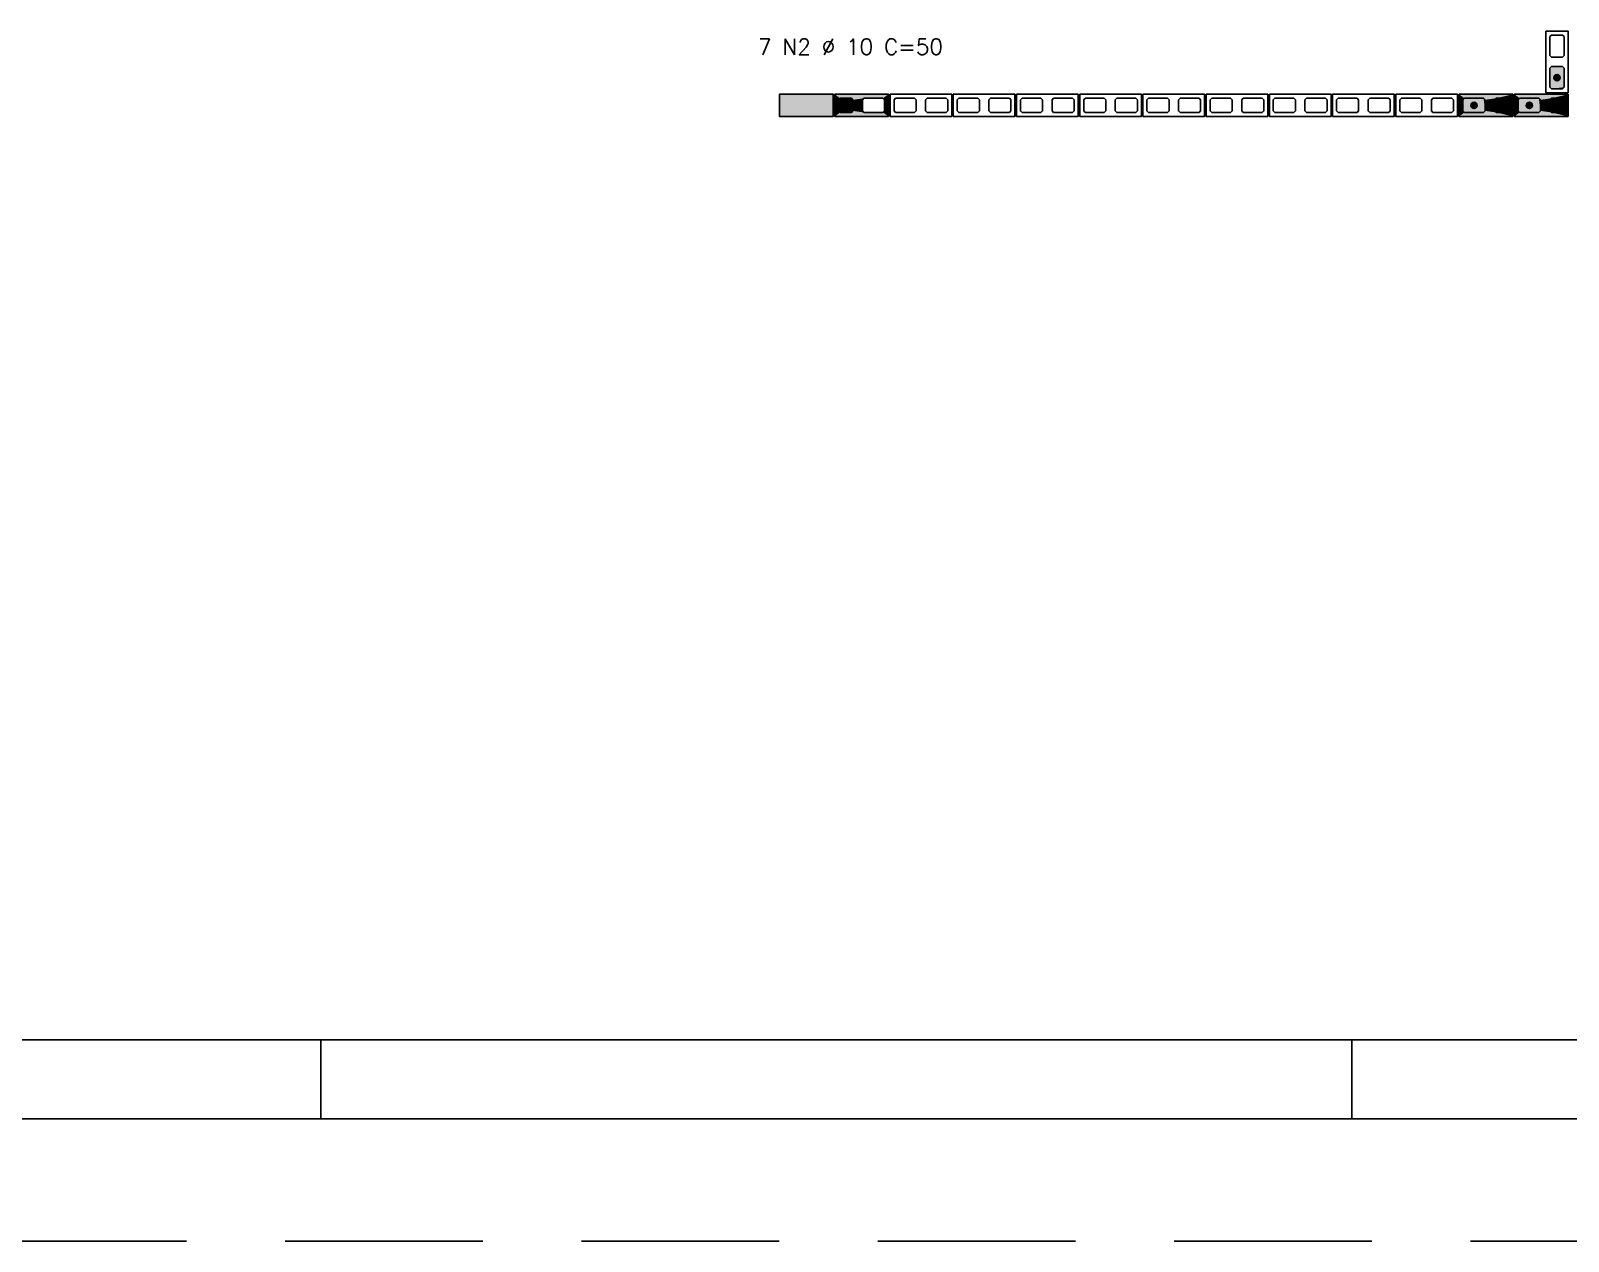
# Model space of a CAD drawing. Extents: x -1.9 to 86, y -1.6 to 60.9.
# Drawn here: x 17.33 to 36.79, y -1.56 to 13.76 of the extents above; entities that cross this region are included whole.
import ezdxf

# ---------------------------------------------------------------- set-up
doc = ezdxf.new("R2010")
doc.units = 0
doc.header["$MEASUREMENT"] = 0
doc.linetypes.add('HIDDEN', pattern=[0.375, 0.25, -0.125])
doc.layers.get('0').update_dxf_attribs({"linetype": 'CONTINUOUS'})
doc.layers.get('Defpoints').update_dxf_attribs({"linetype": 'CONTINUOUS'})
for name, color, linetype in [('ARQ_FOLHA', 7, 'CONTINUOUS'), ('PENA_01', 1, 'CONTINUOUS'), ('PENA_02', 2, 'CONTINUOUS'), ('PENA_03', 3, 'CONTINUOUS'), ('PENA_11', 252, 'CONTINUOUS'), ('PENA_21', 100, 'CONTINUOUS')]:
    doc.layers.add(name, color=color, linetype=linetype)
doc.styles.get("Standard").update_dxf_attribs({"font": 'ROMANS.SHX'})

# ---------------------------------------------------------------- blocks, each defined once
blk = doc.blocks.new('FOLHA A1 - 841 X 594')
at = {"layer": 'ARQ_FOLHA', "color": 1}
for p, q in [((-631, 10), (-631, 0)), ((-500.5, 10), (-500.5, 0))]:
    blk.add_line(p, q, dxfattribs=at)
for points in [[(-841, 0), (0, 0), (0, 594), (-841, 594)], [(-816, 10), (-10, 10), (-10, 584), (-816, 584)]]:
    blk.add_lwpolyline(points, close=True, dxfattribs=at)
at = {"layer": 'Defpoints', "color": 8, "linetype": 'HIDDEN', "ltscale": 100}
blk.add_lwpolyline([(-860.5, 609.5), (-860.5, -15.5), (19.5, -15.5), (19.5, 609.5)], close=True, dxfattribs=at)
blk = doc.blocks.new('*U24')
blk.add_blockref('FOLHA A1 - 841 X 594', (0, 0))

msp = doc.modelspace()

# ---------------------------------------------------------------- linework, layer by layer
at = {"layer": 'PENA_01', "linetype": 'Continuous'}
for points in [[(36.575012, 13.705834), (36.555012, 13.685834), (36.555012, 13.445834), (36.575012, 13.425834), (36.715012, 13.425834), (36.735012, 13.445834), (36.735012, 13.685834), (36.715012, 13.705834), (36.575012, 13.705834)], [(36.575012, 13.305834), (36.555012, 13.285834), (36.555012, 13.045834), (36.575012, 13.025834), (36.715012, 13.025834), (36.735012, 13.045834), (36.735012, 13.285834), (36.715012, 13.305834), (36.575012, 13.305834)], [(27.575012, 12.725834), (27.715012, 12.725834), (27.735012, 12.745834), (27.735012, 12.885834), (27.715012, 12.905834), (27.575012, 12.905834), (27.555012, 12.885834), (27.555012, 12.745834), (27.575012, 12.725834)], [(27.875012, 12.725834), (28.115012, 12.725834), (28.135012, 12.745834), (28.135012, 12.885834), (28.115012, 12.905834), (27.875012, 12.905834), (27.855012, 12.885834), (27.855012, 12.745834), (27.875012, 12.725834)], [(28.255012, 12.885834), (28.275012, 12.905834), (28.515012, 12.905834), (28.535012, 12.885834), (28.535012, 12.745834), (28.515012, 12.725834), (28.275012, 12.725834), (28.255012, 12.745834), (28.255012, 12.885834)], [(28.655012, 12.885834), (28.675012, 12.905834), (28.915012, 12.905834), (28.935012, 12.885834), (28.935012, 12.745834), (28.915012, 12.725834), (28.675012, 12.725834), (28.655012, 12.745834), (28.655012, 12.885834)], [(29.055012, 12.885834), (29.075012, 12.905834), (29.315012, 12.905834), (29.335012, 12.885834), (29.335012, 12.745834), (29.315012, 12.725834), (29.075012, 12.725834), (29.055012, 12.745834), (29.055012, 12.885834)], [(29.455012, 12.885834), (29.475012, 12.905834), (29.715012, 12.905834), (29.735012, 12.885834), (29.735012, 12.745834), (29.715012, 12.725834), (29.475012, 12.725834), (29.455012, 12.745834), (29.455012, 12.885834)], [(29.855012, 12.885834), (29.875012, 12.905834), (30.115012, 12.905834), (30.135012, 12.885834), (30.135012, 12.745834), (30.115012, 12.725834), (29.875012, 12.725834), (29.855012, 12.745834), (29.855012, 12.885834)], [(30.255012, 12.885834), (30.275012, 12.905834), (30.515012, 12.905834), (30.535012, 12.885834), (30.535012, 12.745834), (30.515012, 12.725834), (30.275012, 12.725834), (30.255012, 12.745834), (30.255012, 12.885834)], [(30.655012, 12.885834), (30.675012, 12.905834), (30.915012, 12.905834), (30.935012, 12.885834), (30.935012, 12.745834), (30.915012, 12.725834), (30.675012, 12.725834), (30.655012, 12.745834), (30.655012, 12.885834)], [(31.055012, 12.885834), (31.075012, 12.905834), (31.315012, 12.905834), (31.335012, 12.885834), (31.335012, 12.745834), (31.315012, 12.725834), (31.075012, 12.725834), (31.055012, 12.745834), (31.055012, 12.885834)], [(31.455012, 12.885834), (31.475012, 12.905834), (31.715012, 12.905834), (31.735012, 12.885834), (31.735012, 12.745834), (31.715012, 12.725834), (31.475012, 12.725834), (31.455012, 12.745834), (31.455012, 12.885834)], [(31.855012, 12.885834), (31.875012, 12.905834), (32.115012, 12.905834), (32.135012, 12.885834), (32.135012, 12.745834), (32.115012, 12.725834), (31.875012, 12.725834), (31.855012, 12.745834), (31.855012, 12.885834)], [(32.255012, 12.885834), (32.275012, 12.905834), (32.515012, 12.905834), (32.535012, 12.885834), (32.535012, 12.745834), (32.515012, 12.725834), (32.275012, 12.725834), (32.255012, 12.745834), (32.255012, 12.885834)], [(32.655012, 12.885834), (32.675012, 12.905834), (32.915012, 12.905834), (32.935012, 12.885834), (32.935012, 12.745834), (32.915012, 12.725834), (32.675012, 12.725834), (32.655012, 12.745834), (32.655012, 12.885834)], [(33.055012, 12.885834), (33.075012, 12.905834), (33.315012, 12.905834), (33.335012, 12.885834), (33.335012, 12.745834), (33.315012, 12.725834), (33.075012, 12.725834), (33.055012, 12.745834), (33.055012, 12.885834)], [(33.455012, 12.885834), (33.475012, 12.905834), (33.715012, 12.905834), (33.735012, 12.885834), (33.735012, 12.745834), (33.715012, 12.725834), (33.475012, 12.725834), (33.455012, 12.745834), (33.455012, 12.885834)], [(33.855012, 12.885834), (33.875012, 12.905834), (34.115012, 12.905834), (34.135012, 12.885834), (34.135012, 12.745834), (34.115012, 12.725834), (33.875012, 12.725834), (33.855012, 12.745834), (33.855012, 12.885834)], [(34.255012, 12.885834), (34.275012, 12.905834), (34.515012, 12.905834), (34.535012, 12.885834), (34.535012, 12.745834), (34.515012, 12.725834), (34.275012, 12.725834), (34.255012, 12.745834), (34.255012, 12.885834)], [(34.655012, 12.885834), (34.675012, 12.905834), (34.915012, 12.905834), (34.935012, 12.885834), (34.935012, 12.745834), (34.915012, 12.725834), (34.675012, 12.725834), (34.655012, 12.745834), (34.655012, 12.885834)], [(35.055012, 12.885834), (35.075012, 12.905834), (35.315012, 12.905834), (35.335012, 12.885834), (35.335012, 12.745834), (35.315012, 12.725834), (35.075012, 12.725834), (35.055012, 12.745834), (35.055012, 12.885834)], [(35.715012, 12.725834), (35.475012, 12.725834), (35.455012, 12.745834), (35.455012, 12.885834), (35.475012, 12.905834), (35.715012, 12.905834), (35.735012, 12.885834), (35.735012, 12.745834), (35.715012, 12.725834)], [(36.015012, 12.725834), (35.875012, 12.725834), (35.855012, 12.745834), (35.855012, 12.885834), (35.875012, 12.905834), (36.015012, 12.905834), (36.035012, 12.885834), (36.035012, 12.745834), (36.015012, 12.725834)], [(36.415012, 12.725834), (36.175012, 12.725834), (36.155012, 12.745834), (36.155012, 12.885834), (36.175012, 12.905834), (36.415012, 12.905834), (36.435012, 12.885834), (36.435012, 12.745834), (36.415012, 12.725834)], [(36.715012, 12.725834), (36.575012, 12.725834), (36.555012, 12.745834), (36.555012, 12.885834), (36.575012, 12.905834), (36.715012, 12.905834), (36.735012, 12.885834), (36.735012, 12.745834), (36.715012, 12.725834)]]:
    msp.add_lwpolyline(points, dxfattribs=at)
at = {"layer": 'PENA_02', "linetype": 'Continuous'}
for points in [[(36.505012, 13.755834), (36.505012, 12.975834), (36.785012, 12.975834), (36.785012, 13.755834), (36.505012, 13.755834)], [(26.805012, 12.675834), (27.485012, 12.675834), (27.485012, 12.955834), (26.805012, 12.955834), (26.805012, 12.675834)], [(27.505012, 12.675834), (28.185012, 12.675834), (28.185012, 12.955834), (27.505012, 12.955834), (27.505012, 12.675834)], [(28.205012, 12.955834), (28.985012, 12.955834), (28.985012, 12.675834), (28.205012, 12.675834), (28.205012, 12.955834)], [(29.005012, 12.955834), (29.785012, 12.955834), (29.785012, 12.675834), (29.005012, 12.675834), (29.005012, 12.955834)], [(29.805012, 12.955834), (30.585012, 12.955834), (30.585012, 12.675834), (29.805012, 12.675834), (29.805012, 12.955834)], [(30.605012, 12.955834), (31.385012, 12.955834), (31.385012, 12.675834), (30.605012, 12.675834), (30.605012, 12.955834)], [(31.405012, 12.955834), (32.185012, 12.955834), (32.185012, 12.675834), (31.405012, 12.675834), (31.405012, 12.955834)], [(32.205012, 12.955834), (32.985012, 12.955834), (32.985012, 12.675834), (32.205012, 12.675834), (32.205012, 12.955834)], [(33.005012, 12.955834), (33.785012, 12.955834), (33.785012, 12.675834), (33.005012, 12.675834), (33.005012, 12.955834)], [(33.805012, 12.955834), (34.585012, 12.955834), (34.585012, 12.675834), (33.805012, 12.675834), (33.805012, 12.955834)], [(34.605012, 12.955834), (35.385012, 12.955834), (35.385012, 12.675834), (34.605012, 12.675834), (34.605012, 12.955834)], [(36.085012, 12.675834), (35.405012, 12.675834), (35.405012, 12.955834), (36.085012, 12.955834), (36.085012, 12.675834)], [(36.785012, 12.675834), (36.105012, 12.675834), (36.105012, 12.955834), (36.785012, 12.955834), (36.785012, 12.675834)]]:
    msp.add_lwpolyline(points, dxfattribs=at)
at = {"layer": 'PENA_03', "linetype": 'Continuous'}
for points in [[(36.575012, 13.025834), (36.555012, 13.045834), (36.555012, 13.285834), (36.575012, 13.305834), (36.715012, 13.305834), (36.735012, 13.285834), (36.735012, 13.045834), (36.715012, 13.025834), (36.575012, 13.025834)], [(26.805012, 12.955834), (26.805012, 12.675834), (27.485012, 12.675834), (27.485012, 12.955834), (26.805012, 12.955834)], [(27.735012, 12.745834), (27.715012, 12.725834), (27.575012, 12.725834), (27.555012, 12.745834), (27.555012, 12.885834), (27.575012, 12.905834), (27.715012, 12.905834), (27.735012, 12.885834), (27.735012, 12.745834)], [(35.735012, 12.745834), (35.715012, 12.725834), (35.475012, 12.725834), (35.455012, 12.745834), (35.455012, 12.885834), (35.475012, 12.905834), (35.715012, 12.905834), (35.735012, 12.885834), (35.735012, 12.745834)], [(36.035012, 12.745834), (36.015012, 12.725834), (35.875012, 12.725834), (35.855012, 12.745834), (35.855012, 12.885834), (35.875012, 12.905834), (36.015012, 12.905834), (36.035012, 12.885834), (36.035012, 12.745834)], [(36.435012, 12.745834), (36.415012, 12.725834), (36.175012, 12.725834), (36.155012, 12.745834), (36.155012, 12.885834), (36.175012, 12.905834), (36.415012, 12.905834), (36.435012, 12.885834), (36.435012, 12.745834)], [(36.735012, 12.745834), (36.715012, 12.725834), (36.575012, 12.725834), (36.555012, 12.745834), (36.555012, 12.885834), (36.575012, 12.905834), (36.715012, 12.905834), (36.735012, 12.885834), (36.735012, 12.745834)]]:
    msp.add_lwpolyline(points, dxfattribs=at)
for centre in [(36.645012, 13.165834), (27.645012, 12.815834), (35.595012, 12.815834), (35.945012, 12.815834), (36.295012, 12.815834), (36.645012, 12.815834)]:
    msp.add_circle(centre, 0.04, dxfattribs=at)
for points in [[(36.685012, 13.165834), (36.625012, 13.200475), (36.607424, 13.179515)], [(36.685012, 13.165834), (36.607424, 13.179515), (36.607424, 13.152153)], [(36.685012, 13.165834), (36.607424, 13.152153), (36.625012, 13.131193)], [(36.685012, 13.165834), (36.651958, 13.205226), (36.625012, 13.200475)], [(36.685012, 13.165834), (36.625012, 13.131193), (36.651958, 13.126442)], [(36.685012, 13.165834), (36.675654, 13.191545), (36.651958, 13.205226)], [(36.685012, 13.165834), (36.651958, 13.126442), (36.675654, 13.140122)], [(36.685012, 13.165834), (36.675654, 13.140122), (36.685012, 13.165834)], [(27.685012, 12.815834), (27.625012, 12.850475), (27.607424, 12.829515)], [(27.685012, 12.815834), (27.651958, 12.855226), (27.625012, 12.850475)], [(27.685012, 12.815834), (27.675654, 12.841545), (27.651958, 12.855226)], [(35.635012, 12.815834), (35.575012, 12.850475), (35.557424, 12.829515)], [(35.635012, 12.815834), (35.601958, 12.855226), (35.575012, 12.850475)], [(35.635012, 12.815834), (35.625654, 12.841545), (35.601958, 12.855226)], [(35.985012, 12.815834), (35.925012, 12.850475), (35.907424, 12.829515)], [(35.985012, 12.815834), (35.951958, 12.855226), (35.925012, 12.850475)], [(35.985012, 12.815834), (35.975654, 12.841545), (35.951958, 12.855226)], [(36.335012, 12.815834), (36.275012, 12.850475), (36.257424, 12.829515)], [(36.335012, 12.815834), (36.301958, 12.855226), (36.275012, 12.850475)], [(36.335012, 12.815834), (36.325654, 12.841545), (36.301958, 12.855226)], [(36.685012, 12.815834), (36.625012, 12.850475), (36.607424, 12.829515)], [(36.685012, 12.815834), (36.651958, 12.855226), (36.625012, 12.850475)], [(36.685012, 12.815834), (36.675654, 12.841545), (36.651958, 12.855226)], [(27.685012, 12.815834), (27.607424, 12.829515), (27.607424, 12.802153)], [(27.685012, 12.815834), (27.607424, 12.802153), (27.625012, 12.781193)], [(27.685012, 12.815834), (27.625012, 12.781193), (27.651958, 12.776442)], [(27.685012, 12.815834), (27.651958, 12.776442), (27.675654, 12.790122)], [(27.685012, 12.815834), (27.675654, 12.790122), (27.685012, 12.815834)], [(35.635012, 12.815834), (35.557424, 12.829515), (35.557424, 12.802153)], [(35.635012, 12.815834), (35.557424, 12.802153), (35.575012, 12.781193)], [(35.635012, 12.815834), (35.575012, 12.781193), (35.601958, 12.776442)], [(35.635012, 12.815834), (35.601958, 12.776442), (35.625654, 12.790122)], [(35.635012, 12.815834), (35.625654, 12.790122), (35.635012, 12.815834)], [(35.985012, 12.815834), (35.907424, 12.829515), (35.907424, 12.802153)], [(35.985012, 12.815834), (35.907424, 12.802153), (35.925012, 12.781193)], [(35.985012, 12.815834), (35.925012, 12.781193), (35.951958, 12.776442)], [(35.985012, 12.815834), (35.951958, 12.776442), (35.975654, 12.790122)], [(35.985012, 12.815834), (35.975654, 12.790122), (35.985012, 12.815834)], [(36.335012, 12.815834), (36.257424, 12.829515), (36.257424, 12.802153)], [(36.335012, 12.815834), (36.257424, 12.802153), (36.275012, 12.781193)], [(36.335012, 12.815834), (36.275012, 12.781193), (36.301958, 12.776442)], [(36.335012, 12.815834), (36.301958, 12.776442), (36.325654, 12.790122)], [(36.335012, 12.815834), (36.325654, 12.790122), (36.335012, 12.815834)], [(36.685012, 12.815834), (36.607424, 12.829515), (36.607424, 12.802153)], [(36.685012, 12.815834), (36.607424, 12.802153), (36.625012, 12.781193)], [(36.685012, 12.815834), (36.625012, 12.781193), (36.651958, 12.776442)], [(36.685012, 12.815834), (36.651958, 12.776442), (36.675654, 12.790122)], [(36.685012, 12.815834), (36.675654, 12.790122), (36.685012, 12.815834)]]:
    msp.add_solid(points, dxfattribs=at)
at = {"layer": 'PENA_11', "linetype": 'Continuous'}
for points in [[(36.575012, 13.025834), (36.555012, 13.285834), (36.575012, 13.305834)], [(36.575012, 13.025834), (36.555012, 13.045834), (36.555012, 13.285834)], [(36.575012, 13.025834), (36.575012, 13.305834), (36.715012, 13.305834)], [(36.575012, 13.025834), (36.715012, 13.305834), (36.735012, 13.285834)], [(36.575012, 13.025834), (36.735012, 13.285834), (36.735012, 13.045834)], [(36.575012, 13.025834), (36.735012, 13.045834), (36.715012, 13.025834)], [(26.805012, 12.675834), (27.485012, 12.675834), (27.485012, 12.955834)], [(26.805012, 12.675834), (27.485012, 12.955834), (26.805012, 12.955834)], [(26.805012, 12.675834), (26.805012, 12.955834), (26.805012, 12.675834)], [(27.735012, 12.745834), (27.555012, 12.885834), (27.575012, 12.905834)], [(27.735012, 12.745834), (27.555012, 12.745834), (27.555012, 12.885834)], [(27.735012, 12.745834), (27.575012, 12.905834), (27.715012, 12.905834)], [(27.735012, 12.745834), (27.715012, 12.905834), (27.735012, 12.885834)], [(27.735012, 12.745834), (27.735012, 12.885834), (27.735012, 12.745834)], [(35.735012, 12.745834), (35.455012, 12.885834), (35.475012, 12.905834)], [(35.735012, 12.745834), (35.455012, 12.745834), (35.455012, 12.885834)], [(35.735012, 12.745834), (35.475012, 12.905834), (35.715012, 12.905834)], [(35.735012, 12.745834), (35.715012, 12.905834), (35.735012, 12.885834)], [(35.735012, 12.745834), (35.735012, 12.885834), (35.735012, 12.745834)], [(36.035012, 12.745834), (35.855012, 12.885834), (35.875012, 12.905834)], [(36.035012, 12.745834), (35.855012, 12.745834), (35.855012, 12.885834)], [(36.035012, 12.745834), (35.875012, 12.905834), (36.015012, 12.905834)], [(36.035012, 12.745834), (36.015012, 12.905834), (36.035012, 12.885834)], [(36.035012, 12.745834), (36.035012, 12.885834), (36.035012, 12.745834)], [(36.435012, 12.745834), (36.155012, 12.885834), (36.175012, 12.905834)], [(36.435012, 12.745834), (36.155012, 12.745834), (36.155012, 12.885834)], [(36.435012, 12.745834), (36.175012, 12.905834), (36.415012, 12.905834)], [(36.435012, 12.745834), (36.415012, 12.905834), (36.435012, 12.885834)], [(36.435012, 12.745834), (36.435012, 12.885834), (36.435012, 12.745834)], [(36.735012, 12.745834), (36.555012, 12.885834), (36.575012, 12.905834)], [(36.735012, 12.745834), (36.555012, 12.745834), (36.555012, 12.885834)], [(36.575012, 13.025834), (36.715012, 13.025834), (36.575012, 13.025834)], [(36.735012, 12.745834), (36.575012, 12.905834), (36.715012, 12.905834)], [(36.735012, 12.745834), (36.715012, 12.905834), (36.735012, 12.885834)], [(36.735012, 12.745834), (36.735012, 12.885834), (36.735012, 12.745834)], [(27.735012, 12.745834), (27.575012, 12.725834), (27.555012, 12.745834)], [(27.735012, 12.745834), (27.715012, 12.725834), (27.575012, 12.725834)], [(35.735012, 12.745834), (35.475012, 12.725834), (35.455012, 12.745834)], [(35.735012, 12.745834), (35.715012, 12.725834), (35.475012, 12.725834)], [(36.035012, 12.745834), (35.875012, 12.725834), (35.855012, 12.745834)], [(36.035012, 12.745834), (36.015012, 12.725834), (35.875012, 12.725834)], [(36.435012, 12.745834), (36.175012, 12.725834), (36.155012, 12.745834)], [(36.435012, 12.745834), (36.415012, 12.725834), (36.175012, 12.725834)], [(36.735012, 12.745834), (36.575012, 12.725834), (36.555012, 12.745834)], [(36.735012, 12.745834), (36.715012, 12.725834), (36.575012, 12.725834)]]:
    msp.add_solid(points, dxfattribs=at)
at = {"layer": 'PENA_21', "linetype": 'Continuous'}
for points in [[(27.505012, 12.815834), (27.555012, 12.815834), (27.555012, 12.885834), (27.575012, 12.905834), (27.715012, 12.905834), (27.735012, 12.885834), (27.735012, 12.815834), (27.855012, 12.815834), (27.855012, 12.885834), (27.875012, 12.905834), (28.115012, 12.905834), (28.135012, 12.885834), (28.135012, 12.815834), (28.185012, 12.815834), (28.185012, 12.955834), (27.505012, 12.955834), (27.505012, 12.815834)], [(36.085012, 12.815834), (36.035012, 12.815834), (36.035012, 12.885834), (36.015012, 12.905834), (35.875012, 12.905834), (35.855012, 12.885834), (35.855012, 12.815834), (35.735012, 12.815834), (35.735012, 12.885834), (35.715012, 12.905834), (35.475012, 12.905834), (35.455012, 12.885834), (35.455012, 12.815834), (35.405012, 12.815834), (35.405012, 12.955834), (36.085012, 12.955834), (36.085012, 12.815834)], [(36.785012, 12.815834), (36.735012, 12.815834), (36.735012, 12.885834), (36.715012, 12.905834), (36.575012, 12.905834), (36.555012, 12.885834), (36.555012, 12.815834), (36.435012, 12.815834), (36.435012, 12.885834), (36.415012, 12.905834), (36.175012, 12.905834), (36.155012, 12.885834), (36.155012, 12.815834), (36.105012, 12.815834), (36.105012, 12.955834), (36.785012, 12.955834), (36.785012, 12.815834)], [(27.505012, 12.815834), (27.555012, 12.815834), (27.555012, 12.745834), (27.575012, 12.725834), (27.715012, 12.725834), (27.735012, 12.745834), (27.735012, 12.815834), (27.855012, 12.815834), (27.855012, 12.745834), (27.875012, 12.725834), (28.115012, 12.725834), (28.135012, 12.745834), (28.135012, 12.815834), (28.185012, 12.815834), (28.185012, 12.675834), (27.505012, 12.675834), (27.505012, 12.815834)], [(36.085012, 12.815834), (36.035012, 12.815834), (36.035012, 12.745834), (36.015012, 12.725834), (35.875012, 12.725834), (35.855012, 12.745834), (35.855012, 12.815834), (35.735012, 12.815834), (35.735012, 12.745834), (35.715012, 12.725834), (35.475012, 12.725834), (35.455012, 12.745834), (35.455012, 12.815834), (35.405012, 12.815834), (35.405012, 12.675834), (36.085012, 12.675834), (36.085012, 12.815834)], [(36.785012, 12.815834), (36.735012, 12.815834), (36.735012, 12.745834), (36.715012, 12.725834), (36.575012, 12.725834), (36.555012, 12.745834), (36.555012, 12.815834), (36.435012, 12.815834), (36.435012, 12.745834), (36.415012, 12.725834), (36.175012, 12.725834), (36.155012, 12.745834), (36.155012, 12.815834), (36.105012, 12.815834), (36.105012, 12.675834), (36.785012, 12.675834), (36.785012, 12.815834)]]:
    msp.add_lwpolyline(points, dxfattribs=at)
for points in [[(28.185012, 12.955834), (27.505012, 12.955834), (27.575012, 12.905834)], [(27.505012, 12.955834), (27.505012, 12.815834), (27.555012, 12.815834)], [(27.505012, 12.955834), (27.555012, 12.815834), (27.555012, 12.885834)], [(27.505012, 12.955834), (27.555012, 12.885834), (27.575012, 12.905834)], [(28.185012, 12.955834), (27.575012, 12.905834), (27.715012, 12.905834)], [(28.185012, 12.955834), (27.715012, 12.905834), (27.735012, 12.885834)], [(28.185012, 12.955834), (27.735012, 12.885834), (27.875012, 12.905834)], [(27.735012, 12.885834), (27.855012, 12.885834), (27.875012, 12.905834)], [(27.735012, 12.885834), (27.735012, 12.815834), (27.855012, 12.815834)], [(27.735012, 12.885834), (27.855012, 12.815834), (27.855012, 12.885834)], [(28.185012, 12.955834), (27.875012, 12.905834), (28.115012, 12.905834)], [(28.185012, 12.955834), (28.115012, 12.905834), (28.135012, 12.885834)], [(28.185012, 12.955834), (28.135012, 12.885834), (28.185012, 12.815834)], [(28.185012, 12.815834), (28.135012, 12.885834), (28.135012, 12.815834)], [(36.085012, 12.955834), (35.475012, 12.905834), (35.405012, 12.955834)], [(35.475012, 12.905834), (35.455012, 12.885834), (35.405012, 12.955834)], [(35.405012, 12.955834), (35.455012, 12.885834), (35.405012, 12.815834)], [(35.455012, 12.885834), (35.455012, 12.815834), (35.405012, 12.815834)], [(35.715012, 12.905834), (35.475012, 12.905834), (36.085012, 12.955834)], [(35.735012, 12.885834), (35.715012, 12.905834), (36.085012, 12.955834)], [(36.085012, 12.955834), (35.875012, 12.905834), (35.735012, 12.885834)], [(35.735012, 12.815834), (35.735012, 12.885834), (35.875012, 12.905834)], [(35.735012, 12.815834), (35.875012, 12.905834), (35.855012, 12.885834)], [(35.735012, 12.815834), (35.855012, 12.885834), (35.855012, 12.815834)], [(36.085012, 12.955834), (36.015012, 12.905834), (35.875012, 12.905834)], [(36.085012, 12.955834), (36.035012, 12.885834), (36.015012, 12.905834)], [(36.085012, 12.955834), (36.085012, 12.815834), (36.035012, 12.815834)], [(36.085012, 12.955834), (36.035012, 12.815834), (36.035012, 12.885834)], [(36.785012, 12.955834), (36.175012, 12.905834), (36.105012, 12.955834)], [(36.175012, 12.905834), (36.155012, 12.885834), (36.105012, 12.955834)], [(36.105012, 12.955834), (36.155012, 12.885834), (36.105012, 12.815834)], [(36.155012, 12.885834), (36.155012, 12.815834), (36.105012, 12.815834)], [(36.415012, 12.905834), (36.175012, 12.905834), (36.785012, 12.955834)], [(36.435012, 12.885834), (36.415012, 12.905834), (36.785012, 12.955834)], [(36.785012, 12.955834), (36.575012, 12.905834), (36.435012, 12.885834)], [(36.435012, 12.815834), (36.435012, 12.885834), (36.575012, 12.905834)], [(36.435012, 12.815834), (36.575012, 12.905834), (36.555012, 12.885834)], [(36.435012, 12.815834), (36.555012, 12.885834), (36.555012, 12.815834)], [(36.785012, 12.955834), (36.715012, 12.905834), (36.575012, 12.905834)], [(36.785012, 12.955834), (36.735012, 12.885834), (36.715012, 12.905834)], [(36.785012, 12.955834), (36.785012, 12.815834), (36.735012, 12.815834)], [(36.785012, 12.955834), (36.735012, 12.815834), (36.735012, 12.885834)], [(27.505012, 12.675834), (27.505012, 12.815834), (27.555012, 12.815834)], [(27.505012, 12.675834), (27.555012, 12.815834), (27.555012, 12.745834)], [(27.505012, 12.675834), (27.555012, 12.745834), (27.575012, 12.725834)], [(28.185012, 12.675834), (27.505012, 12.675834), (27.575012, 12.725834)], [(28.185012, 12.675834), (27.575012, 12.725834), (27.715012, 12.725834)], [(28.185012, 12.675834), (27.715012, 12.725834), (27.735012, 12.745834)], [(27.735012, 12.745834), (27.735012, 12.815834), (27.855012, 12.815834)], [(27.735012, 12.745834), (27.855012, 12.815834), (27.855012, 12.745834)], [(28.185012, 12.675834), (27.735012, 12.745834), (27.875012, 12.725834)], [(27.735012, 12.745834), (27.855012, 12.745834), (27.875012, 12.725834)], [(28.185012, 12.675834), (27.875012, 12.725834), (28.115012, 12.725834)], [(28.185012, 12.675834), (28.115012, 12.725834), (28.135012, 12.745834)], [(28.185012, 12.675834), (28.135012, 12.745834), (28.185012, 12.815834)], [(28.185012, 12.815834), (28.135012, 12.745834), (28.135012, 12.815834)], [(35.405012, 12.675834), (35.455012, 12.745834), (35.405012, 12.815834)], [(35.455012, 12.745834), (35.455012, 12.815834), (35.405012, 12.815834)], [(35.475012, 12.725834), (35.455012, 12.745834), (35.405012, 12.675834)], [(36.085012, 12.675834), (35.475012, 12.725834), (35.405012, 12.675834)], [(35.715012, 12.725834), (35.475012, 12.725834), (36.085012, 12.675834)], [(35.735012, 12.745834), (35.715012, 12.725834), (36.085012, 12.675834)], [(35.735012, 12.815834), (35.735012, 12.745834), (35.875012, 12.725834)], [(35.735012, 12.815834), (35.875012, 12.725834), (35.855012, 12.745834)], [(35.735012, 12.815834), (35.855012, 12.745834), (35.855012, 12.815834)], [(36.085012, 12.675834), (35.875012, 12.725834), (35.735012, 12.745834)], [(36.085012, 12.675834), (36.015012, 12.725834), (35.875012, 12.725834)], [(36.085012, 12.675834), (36.035012, 12.745834), (36.015012, 12.725834)], [(36.085012, 12.675834), (36.085012, 12.815834), (36.035012, 12.815834)], [(36.085012, 12.675834), (36.035012, 12.815834), (36.035012, 12.745834)], [(36.105012, 12.675834), (36.155012, 12.745834), (36.105012, 12.815834)], [(36.155012, 12.745834), (36.155012, 12.815834), (36.105012, 12.815834)], [(36.175012, 12.725834), (36.155012, 12.745834), (36.105012, 12.675834)], [(36.785012, 12.675834), (36.175012, 12.725834), (36.105012, 12.675834)], [(36.415012, 12.725834), (36.175012, 12.725834), (36.785012, 12.675834)], [(36.435012, 12.745834), (36.415012, 12.725834), (36.785012, 12.675834)], [(36.435012, 12.815834), (36.435012, 12.745834), (36.575012, 12.725834)], [(36.435012, 12.815834), (36.575012, 12.725834), (36.555012, 12.745834)], [(36.435012, 12.815834), (36.555012, 12.745834), (36.555012, 12.815834)], [(36.785012, 12.675834), (36.575012, 12.725834), (36.435012, 12.745834)], [(36.785012, 12.675834), (36.715012, 12.725834), (36.575012, 12.725834)], [(36.785012, 12.675834), (36.735012, 12.745834), (36.715012, 12.725834)], [(36.785012, 12.675834), (36.785012, 12.815834), (36.735012, 12.815834)], [(36.785012, 12.675834), (36.735012, 12.815834), (36.735012, 12.745834)]]:
    msp.add_solid(points, dxfattribs=at)

# ---------------------------------------------------------------- block references
at = {"xscale": 0.09999999999999938, "yscale": 0.09999999999999938, "zscale": 0.09999999999999938}
msp.add_blockref('*U24', (84.1, -0.0075), dxfattribs=at)

# ---------------------------------------------------------------- texts
at = {"layer": 'PENA_03', "linetype": 'Continuous'}
msp.add_text('7 N2 %%c 10 C=50', height=0.2, dxfattribs=at).set_placement((26.533893, 13.457175))

doc.saveas('drawing.dxf')
